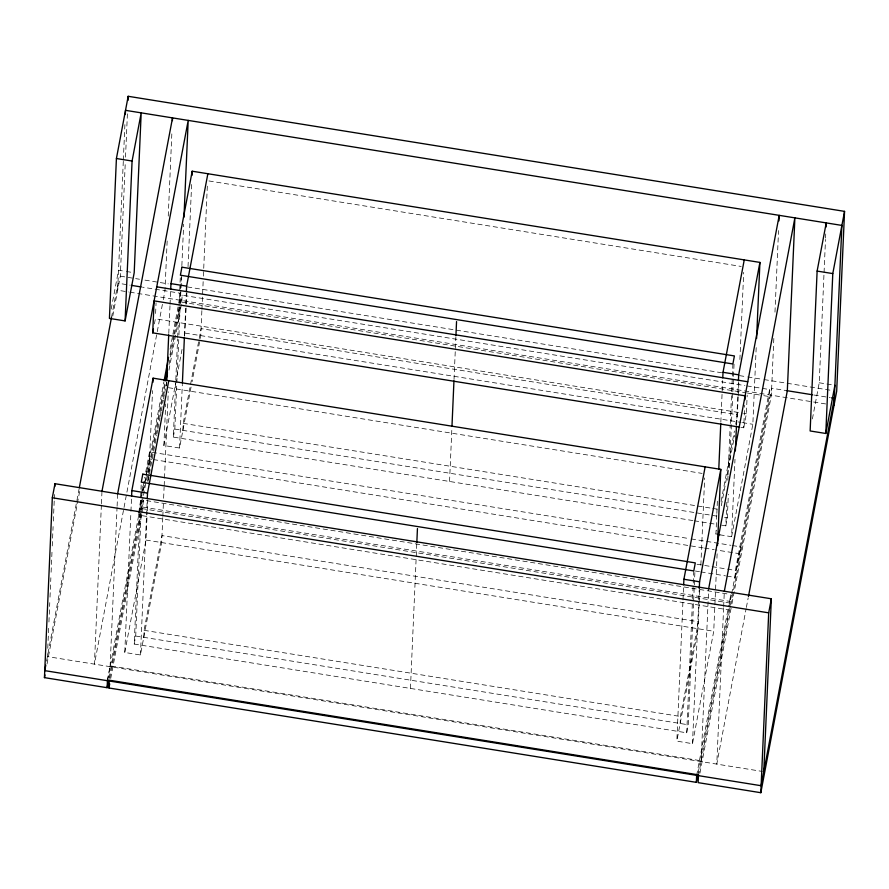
<?xml version="1.0" encoding="UTF-8"?>
<svg xmlns="http://www.w3.org/2000/svg" width="889" height="889" viewBox="0 0 889 889"><rect width="100%" height="100%" fill="white"/><g stroke="black" fill="none" stroke-linecap="round" stroke-linejoin="round"><path stroke-width="0.67" stroke-dasharray="4.45 3.33" d="M47.528 653.826L47.406 656.593L762.418 771.441M47.773 648.292L48.684 627.545M48.928 622.011L49.773 602.653M50.006 597.119L50.862 577.761M51.095 572.227L52.007 551.48M52.251 545.946L53.096 526.588M53.34 521.054L54.24 500.307M54.307 498.929L54.551 493.395M101.379 505.096L94.423 664.139L123.771 508.797M101.435 503.707L101.979 491.261M123.293 161.342L117.659 290.214L128.616 291.97M123.338 160.153L124.982 122.749M112.759 316.128L120.304 276.157L125.271 162.698M125.516 157.164L127.449 112.892M110.092 666.661L117.048 507.608M117.104 506.23L117.648 493.784M162.765 517.665L161.676 542.568L140.44 654.982L124.771 652.47L130.883 512.72M130.939 511.342L131.55 497.507M138.717 512.775L141.451 494.728M694.876 572.583L688.219 724.779L686.708 732.803L134.206 644.058L139.884 513.998M139.951 512.609L141.162 484.938M134.206 644.058L135.717 636.024L141.773 497.662M141.829 496.284L142.007 492.128M142.073 490.75L142.373 483.827M142.073 512.564L143.407 500.129L729.458 594.274M147.752 480.705L147.952 476.048M140.44 654.982L147.218 500.018M146.707 472.281L149.23 458.902L149.541 451.901L689.808 538.69M155.597 313.473L156.064 302.805M124.771 652.47L146.007 540.056L147.218 512.386M147.285 510.997L147.763 499.929M148.674 479.171L152.541 390.627M143.774 637.324L144.085 630.323L161.987 535.578L698.376 621.744L680.474 716.49L680.163 723.479M167.154 240.986L164.976 290.77L163.165 300.304M168.243 216.083L171.921 131.728M191.068 387.048L179.545 448.023L163.876 445.511L165.687 403.995M166.476 386.015L166.654 381.859M168.777 333.431L169.988 305.76M170.043 304.382L170.655 290.547M162.831 516.287L163.376 503.83M163.62 498.296L164.098 487.228M164.165 485.85L168.277 391.76M692.909 520.565L173.311 437.099L177.6 338.853M177.667 337.476L178.989 307.038M179.056 305.649L180.323 276.59M181.367 276.69L179.822 303.005M181.856 265.622L183.667 224.139M173.311 437.099L174.822 429.065L178.878 336.364M178.933 334.975L180.267 304.538M180.334 303.16L181.478 276.868M168.977 370.168L181.823 302.171L182.134 295.181L744.915 385.582M179.545 448.023L182.334 384.381M184.445 335.953L185.779 305.516M185.834 304.127L186.323 293.059M184.601 335.809L186.323 305.427M186.39 304.038L186.868 292.97M188.024 266.678L191.646 183.667M182.878 430.365L183.19 423.364L201.092 328.619L737.481 414.785L735.692 424.253M201.87 310.706L200.781 335.609L192.091 381.659M201.936 309.328L203.148 281.646M203.392 276.112L207.315 186.179M410.451 688.43L416.785 543.712M449.556 481.471L451.912 427.72M454.023 379.481L455.89 336.753M717.123 553.769L713.734 631.257L692.498 743.671L676.829 741.148L682.941 601.409M682.996 600.019L683.608 586.184M686.708 732.803L692.509 599.975M692.575 598.597L693.787 570.927M692.498 743.671L698.732 601.153M698.787 599.775L699.21 590.085M699.154 603.831L698.065 628.734L676.829 741.148M699.221 602.442L699.765 589.996M700.854 565.093L704.666 477.926M701.099 761.595L708.666 588.718M716.778 514.82L715.934 534.189L716.701 530.122M716.834 513.431L717.501 498.218M720.835 422.119L722.646 380.603M721.701 525.188L725.813 525.844L726.958 499.562M727.813 480.193L727.991 476.037M728.047 474.648L730.225 424.842M730.291 423.464L731.625 393.016M731.68 391.638L732.892 363.968M725.813 525.844L727.324 517.82L728.358 494.295M729.502 468.003L732.769 393.294M732.836 391.905L734.047 364.234M723.613 607.832L716.778 764.118L746.127 608.765M723.668 606.454L724.213 594.008M719.846 534.822L731.603 536.7L734.992 459.224M736.503 424.631L737.837 394.194M737.892 392.805L738.381 381.737M738.259 396.872L736.659 424.486M738.326 395.483L738.926 381.648M739.892 359.512L743.704 272.345M729.502 606.931L730.836 594.497L728.524 606.731M726.858 576.083L735.081 577.406L735.381 570.405L769.563 389.538L746.282 385.804M740.97 427.342L743.715 427.787L744.704 405.14M732.325 545.524L740.548 546.835L740.248 553.836L715.556 549.869M743.715 427.787L746.371 413.741L747.182 395.083M731.603 536.7L752.839 424.297L756.228 346.81M735.081 577.406L769.252 396.538L769.563 389.538M773.83 338.431L771.352 395.216L731.647 605.298M774.975 312.161L778.542 230.562M812.402 418.919L819.236 382.781L823.992 273.901M824.059 272.523L825.503 239.441M825.559 238.063L825.737 233.929M111.192 309.039L118.526 270.223L125.06 271.278M46.561 661.094L79.043 489.206M111.514 317.317L117.959 283.213L130.227 285.191M47.028 663.994L80.021 489.383M154.397 323.907L155.364 318.795L742.259 413.074M124.038 507.43L156.986 333.008M157.253 331.653L162.909 301.671M141.707 493.384L144.74 477.326M145.752 471.981L149.541 451.901M107.469 679.907L110.125 665.861L701.143 760.795M139.373 511.086L138.617 515.109L729.625 610.043M139.629 509.753L141.395 500.385M143.418 489.672L146.452 473.615M107.436 680.707L141.507 500.407M143.262 491.095L163.909 381.859M170.077 349.221L172.666 335.531M172.911 334.208L178.578 304.182M178.833 302.838L180.645 293.281L142.484 287.158M108.936 678.151L143.218 496.718M143.473 495.351L164.876 382.126M170.021 354.844L173.633 335.753M173.888 334.386L179.567 304.371M109.747 678.274L141.351 511.008M141.607 509.653L143.407 500.129M148.474 473.326L165.687 382.214M169.021 364.534L182.134 295.181M110.725 678.474L141.818 513.931M147.907 481.682L156.642 435.443M156.897 434.088L157.675 429.998M157.931 428.642L159.987 417.763M160.242 416.408L161.009 412.329M161.265 410.962L163.32 400.083M163.576 398.728L164.354 394.649M164.609 393.282L166.665 382.403M163.876 445.511L182.301 347.988M721.112 501.407L734.414 431.021M721.301 505.752L734.614 435.31M696.654 775.364L728.258 608.098M731.447 595.019L729.925 603.042L138.917 508.108M731.703 593.674L740.548 546.835M698.154 772.83L729.247 608.287M698.443 775.641L730.38 606.031M730.669 605.131L771.652 388.226L786.02 390.527M699.943 773.097L731.391 606.665M746.382 607.409L748.182 597.864M208.926 180.945L741.204 266.444M126.36 271.489L131.583 272.323M819.236 382.781L833.593 385.093M120.304 276.157L139.484 279.235M144.963 280.124L168.254 283.858M187.423 286.936L721.624 372.758M739.437 375.614L746.282 376.714M747.649 376.936L762.718 379.359M764.084 379.57L832.571 390.571M813.891 395.005L830.248 397.639M129.916 292.181L825.859 403.973M181.823 302.171L745.971 392.794M747.349 393.016L762.406 395.438M763.773 395.661L769.252 396.538M743.626 413.296L746.371 413.741M185.112 333.097L741.093 422.408M742.393 422.619L752.839 424.297M168.454 387.682L702.099 473.404M183.19 423.364L711.367 508.208M712.734 508.43L718.212 509.308M174.822 429.065L716.534 516.087M724.591 517.376L727.324 517.82M694.276 520.787L716.212 524.31M691.186 538.912L730.947 545.301M149.23 458.902L151.975 459.335M153.353 459.557L703.221 547.891M704.588 548.113L714.189 549.646M697.043 564.248L710.733 566.449M712.1 566.671L735.381 570.405M695.365 571.027L699.476 571.683M700.843 571.905L725.491 575.861M143.096 507.13L730.525 601.486M146.007 540.056L713.734 631.257M144.085 630.323L680.474 716.49M135.717 636.024L688.219 724.779"/><path stroke-width="1.33" d="M108.425 680.885L107.136 687.708L44.45 677.629L52.318 497.762L54.974 483.716L771.341 598.786L763.784 771.663M54.851 486.483L54.974 483.716M107.136 687.708L107.469 679.907L698.487 774.852L698.143 782.642L760.828 792.71L836.682 391.238L844.55 211.371L128.172 96.29L116.415 158.52L109.425 318.406L125.093 320.918L134.195 272.745L141.195 112.859L132.083 161.031L125.093 320.918M125.338 114.492L125.516 110.336L841.894 225.417L834.026 405.284M127.994 100.435L128.172 96.29M697.898 774.197L696.354 782.353L108.925 687.986L109.225 680.996M131.605 496.118L131.85 490.584L153.086 378.169L720.812 469.37L717.49 545.468M739.604 427.131L152.708 332.853L154.108 300.871L745.115 395.816L744.938 399.806M147.274 498.64L147.518 493.106L168.754 380.692M152.908 382.326L153.086 378.169M172.41 120.66L172.533 117.893L101.979 491.261M166.721 380.481L168.71 334.82M170.71 289.158L170.955 283.624L192.191 171.21L759.917 262.411L756.595 338.509M183.967 217.216L188.201 120.415L117.648 493.784M182.389 382.992L184.39 337.331M186.379 291.681L186.623 286.147L207.859 173.733M192.013 175.366L192.191 171.21M416.841 542.334L417.441 528.544M451.968 426.342L453.957 380.859M455.946 335.375L456.546 321.585M683.663 584.795L683.908 579.261L705.144 466.847M699.276 588.696L699.576 581.784L720.812 469.37M696.354 782.353L696.654 775.364M718.779 469.159L720.768 423.497M722.768 377.836L723.013 372.302L744.249 259.888M735.359 450.923L736.448 426.02M738.437 380.359L738.681 374.825L759.917 262.411M778.975 220.883L779.209 215.349L708.666 588.718M760.828 792.71L768.696 612.843L771.341 598.786M826.048 227.039L826.225 222.895L817.124 271.078L810.135 430.965L825.803 433.476L834.904 385.304M825.803 433.476L832.793 273.59L844.55 211.371M45.784 665.183L44.761 670.639L761.128 785.72L834.338 398.294L831.615 397.85M79.299 487.839L111.514 317.317M44.45 677.629L44.961 674.907M152.708 332.853L153.43 329.019M164.143 380.592L168.543 357.334M165.132 380.77L167.454 368.491M165.943 380.848L167.488 372.691M108.925 687.986L109.691 683.908M724.335 591.241L794.888 217.861L787.321 390.738L748.449 596.508M116.415 158.52L132.083 161.031M817.124 271.078L832.793 273.59M170.955 283.624L186.623 286.147M723.013 372.302L738.681 374.825M156.764 286.825L747.771 381.759M131.583 285.402L141.129 286.936M786.643 390.627L812.535 394.794M717.234 534.4L719.846 534.822M131.85 490.584L147.518 493.106M683.908 579.261L699.576 581.784M52.318 497.762L768.696 612.843M142.796 474.137L141.284 482.171L693.787 570.927L695.298 562.893L142.796 474.137M181.901 267.178L180.389 275.212L732.892 363.968L734.403 355.933L181.901 267.178"/></g></svg>
